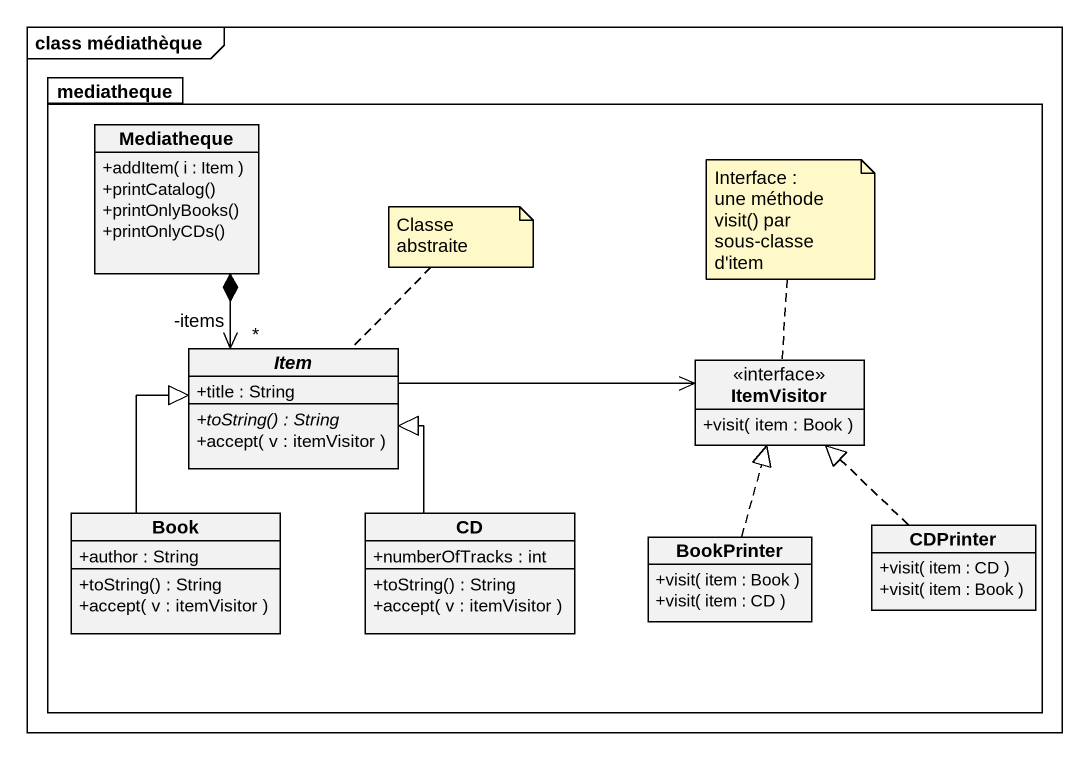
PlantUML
@startuml
mainframe class médiathèque
hide circle
hide empty members
skinparam classAttributeIconSize 0
package mediatheque {
  class Mediatheque {
    +addItem( i : Item )
    +printCatalog()
    +printOnlyBooks()
    +printOnlyCDs()
  }
  abstract class Item {
    +title : String
    {abstract} +toString() : String
    +accept( v : itemVisitor )
  }
  interface ItemVisitor {
    +visit( item : Book )
  }
  class Book {
    +author : String
    +toString() : String
    +accept( v : itemVisitor )
  }
  class CD {
    +numberOfTracks : int
    +toString() : String
    +accept( v : itemVisitor )
  }
  class BookPrinter {
    +visit( item : Book )
    +visit( item : CD )
  }
  class CDPrinter {
    +visit( item : CD )
    +visit( item : Book )
  }
}
Mediatheque *--> "*\n-items" Item
Item -right-> ItemVisitor
Book -up-|> Item
CD -up-|> Item
BookPrinter .up.|> ItemVisitor
CDPrinter .up.|> ItemVisitor
note top of ItemVisitor
  Interface :
  une méthode visit() par sous-classe d'item
end note
note top of Item : Classe abstraite
@enduml
